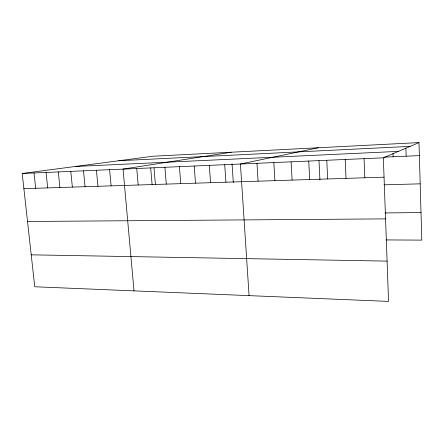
<?xml version="1.0" encoding="UTF-8"?>
<svg xmlns="http://www.w3.org/2000/svg" width="444" height="444" viewBox="0 0 444 444"><rect width="100%" height="100%" fill="white"/><g stroke="black" fill="none" stroke-linecap="round" stroke-linejoin="round"><path stroke-width="0.67" d="M383.35 157.825L388.544 301.404L34.76 286.763L22.2 173.482L383.35 157.825L418.992 142.596L421.8 240.115L385.991 239.927M318.342 147.758L240.42 164.019L249.067 295.632M231.269 152.22L123.044 169.109L133.999 290.87M22.2 173.482L153.041 156.233L418.992 142.596M118.748 160.75L410.145 146.376M75.297 166.483L398.446 151.376M384.343 157.148L419.369 155.616M23.882 188.656L384.049 177.162M383.993 184.821L420.179 183.833M385.015 212.942L421.006 212.559M27.522 221.478L385.559 218.881M31.219 254.834L387.085 261.116M34.022 172.966L35.681 188.278M46.054 172.444L47.691 187.895M58.308 171.917L59.918 187.501M70.779 171.373L72.366 187.107M83.483 170.823L85.043 186.702M96.426 170.263L97.958 186.291M109.613 169.691L111.111 185.87M136.735 168.515L138.173 185.004M150.688 167.91L152.092 184.56M154.018 167.888L155.406 184.465M164.913 167.294L166.284 184.11M179.42 166.667L180.752 183.65M194.217 166.023L195.51 183.178M209.307 165.368L210.561 182.695M224.708 164.702L225.913 182.207M232.051 163.808L233.311 182.517M256.954 163.303L258.064 181.18M273.843 162.571L274.903 180.641M291.098 161.821L292.108 180.092M308.735 161.061L309.684 179.531M318.986 160.689L319.93 179.781M326.762 160.278L327.655 178.96M345.199 159.479L346.031 178.371M364.058 158.663L364.824 177.772M393.007 153.391L393.118 156.765M405.888 148.035L406.143 156.194"/></g></svg>
